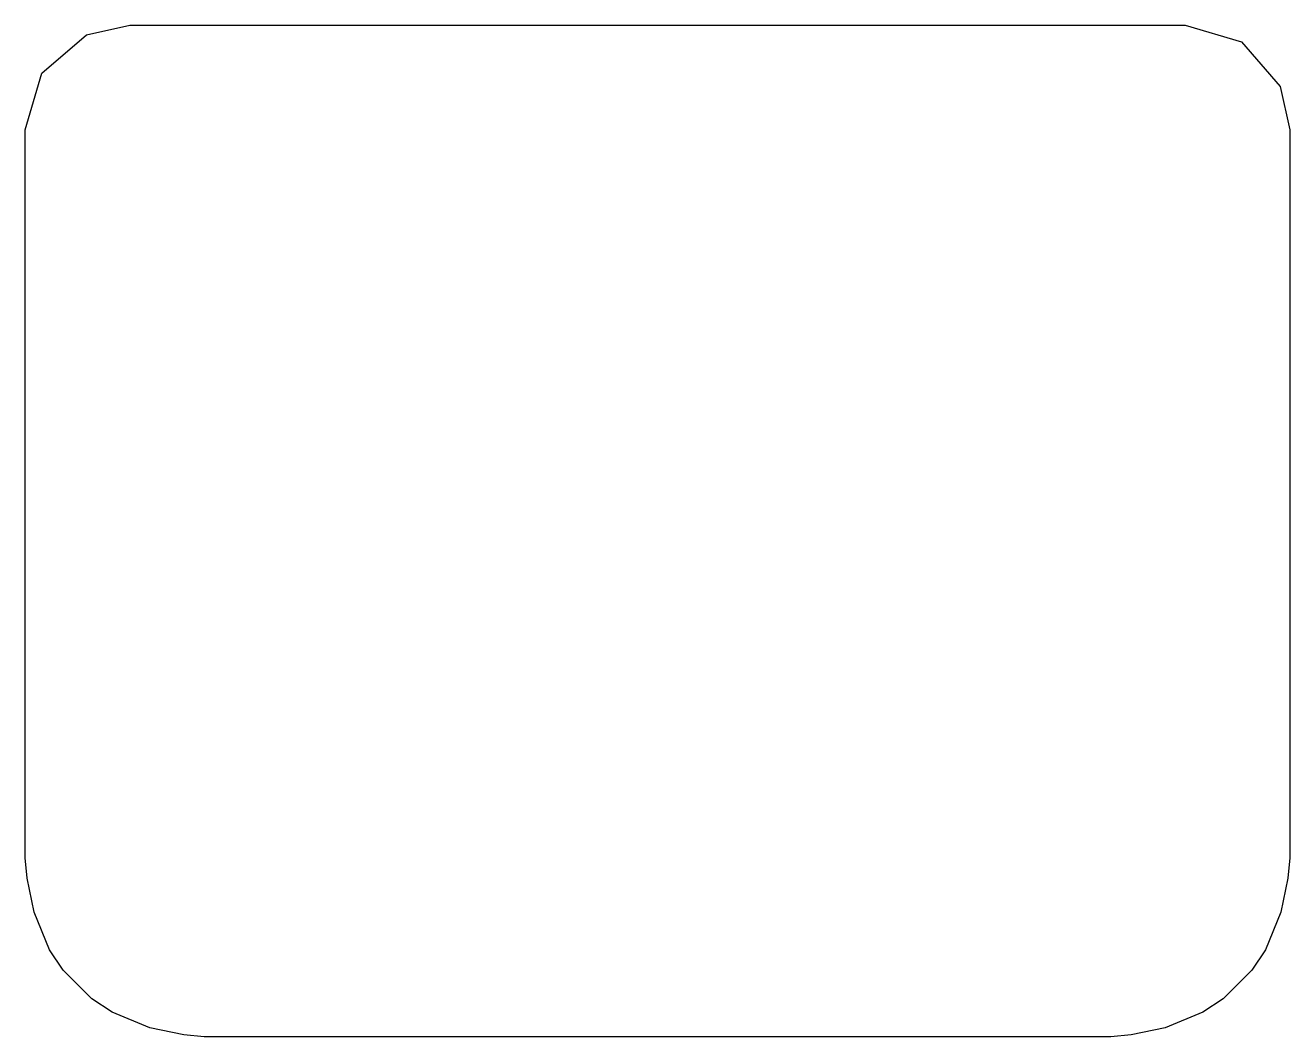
# Model space of a CAD drawing. Extents: x -51.9 to -23.3, y -14.9 to -7.
# Drawn here: x -24.8 to -23.3, y -8.241 to -7.041 of the extents above.
import ezdxf

# ---------------------------------------------------------------- set-up
doc = ezdxf.new("R2010")
doc.units = 0
doc.layers.add('BLACK', color=7, linetype='CONTINUOUS')

msp = doc.modelspace()

# ---------------------------------------------------------------- linework, layer by layer
at = {"layer": 'BLACK', "linetype": 'CONTINUOUS'}
for p, q in [((-24.7275, -7.05266), (-24.676, -7.04145)), ((-24.676, -7.04145), (-23.424, -7.04145)), ((-23.424, -7.04145), (-23.357, -7.06113)), ((-24.7803, -7.09841), (-24.7275, -7.05266)), ((-23.357, -7.06113), (-23.3112, -7.11394)), ((-24.8, -7.16545), (-24.7803, -7.09841)), ((-23.3112, -7.11394), (-23.3, -7.16545)), ((-24.8, -8.02924), (-24.8, -7.16545)), ((-23.3, -7.16545), (-23.3, -8.02921)), ((-24.7976, -8.05341), (-24.8, -8.02924)), ((-23.3, -8.02921), (-23.3024, -8.05344)), ((-24.7896, -8.09378), (-24.7976, -8.05341)), ((-23.3024, -8.05344), (-23.3104, -8.0938)), ((-24.7711, -8.1385), (-24.7896, -8.09378)), ((-23.3104, -8.0938), (-23.3289, -8.13847)), ((-24.7551, -8.16236), (-24.7711, -8.1385)), ((-23.3289, -8.13847), (-23.3449, -8.16235)), ((-24.7209, -8.19658), (-24.7551, -8.16236)), ((-23.3449, -8.16235), (-23.3791, -8.19655)), ((-24.697, -8.21252), (-24.7209, -8.19658)), ((-23.3791, -8.19655), (-23.403, -8.2125)), ((-24.6524, -8.23103), (-24.697, -8.21252)), ((-23.403, -8.2125), (-23.4477, -8.23102)), ((-24.612, -8.23906), (-24.6524, -8.23103)), ((-23.4477, -8.23102), (-23.488, -8.23906)), ((-24.5878, -8.24145), (-24.612, -8.23906)), ((-23.5122, -8.24145), (-24.5878, -8.24145)), ((-23.488, -8.23906), (-23.5122, -8.24145))]:
    msp.add_line(p, q, dxfattribs=at)

doc.saveas('drawing.dxf')
